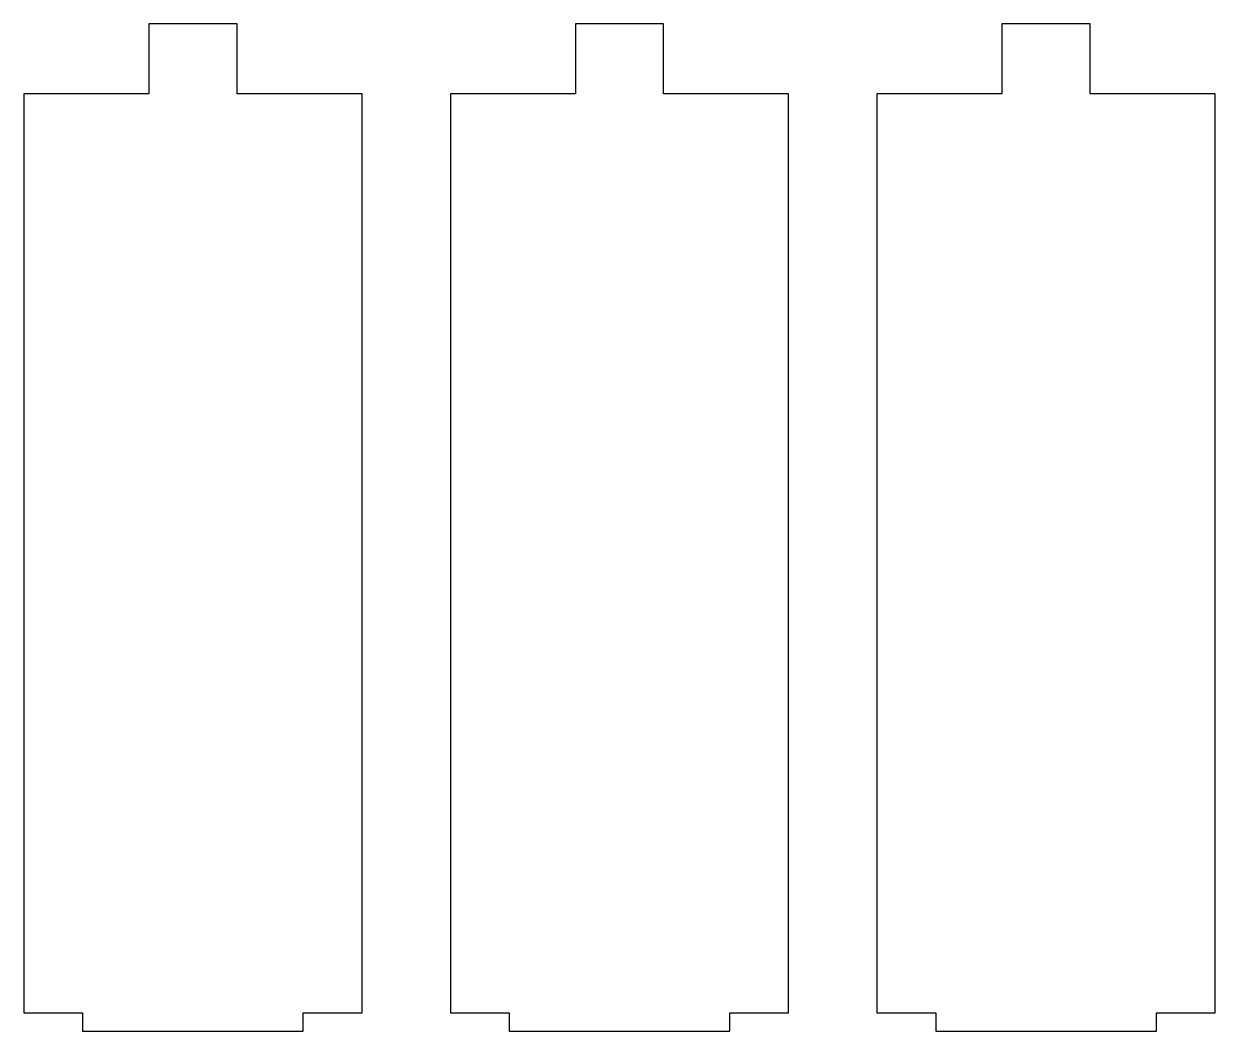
# Model space of a CAD drawing. Header units: millimetres. Extents: x 6 to 168, y 3 to 140.
import ezdxf

# ---------------------------------------------------------------- set-up
doc = ezdxf.new("R2010")
doc.units = ezdxf.units.MM
doc.layers.add('PROFILE', color=7, linetype='CONTINUOUS')

msp = doc.modelspace()

# ---------------------------------------------------------------- linework, layer by layer
at = {"layer": 'PROFILE'}
for points in [[(6, 5.5), (14, 5.5), (14, 3), (44, 3), (44, 5.5), (52, 5.5), (52, 130.5), (35, 130.5), (35, 140), (23, 140), (23, 130.5), (6, 130.5)], [(64, 5.5), (72, 5.5), (72, 3), (102, 3), (102, 5.5), (110, 5.5), (110, 130.5), (93, 130.5), (93, 140), (81, 140), (81, 130.5), (64, 130.5)], [(122, 5.5), (130, 5.5), (130, 3), (160, 3), (160, 5.5), (168, 5.5), (168, 130.5), (151, 130.5), (151, 140), (139, 140), (139, 130.5), (122, 130.5)]]:
    msp.add_lwpolyline(points, close=True, dxfattribs=at)

doc.saveas('drawing.dxf')
